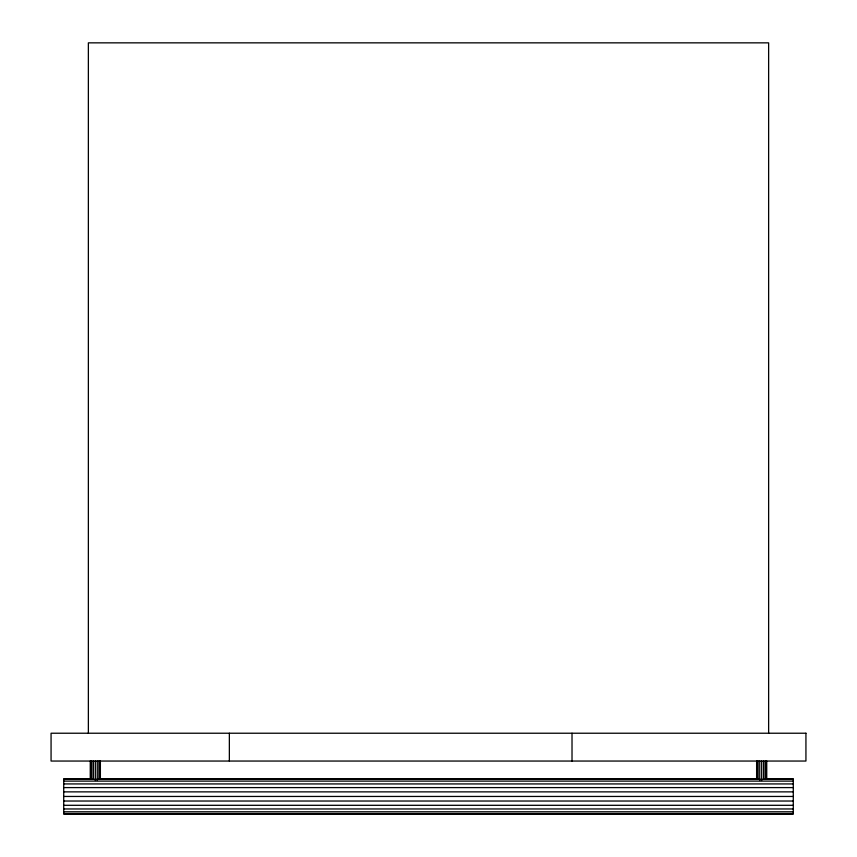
<?xml version="1.0" encoding="UTF-8"?>
<svg xmlns="http://www.w3.org/2000/svg" width="857" height="857" viewBox="0 0 857 857"><rect width="100%" height="100%" fill="white"/><g stroke="black" fill="none" stroke-linecap="round" stroke-linejoin="round"><path stroke-width="1.29" d="M90.488 778.745L63.718 778.745L63.718 814.15L793.282 814.15L793.282 778.745L766.512 778.745M99.862 778.745L757.138 778.745M63.718 779.345L793.282 779.345M63.718 781.113L793.282 781.113M63.718 783.93L793.282 783.93M63.718 787.594L793.282 787.594M63.718 791.868L793.282 791.868M63.718 796.453L793.282 796.453M63.718 801.027L793.282 801.027M63.718 805.301L793.282 805.301M63.718 808.965L793.282 808.965M63.718 811.783L793.282 811.783M63.718 813.55L793.282 813.55M768.633 733.228L768.633 42.85L88.367 42.85L88.367 733.228M766.736 761.048L766.736 779.217M766.351 761.048L766.351 779.217M765.247 761.048L765.247 779.217M763.608 761.048L763.608 779.217M761.68 761.048L761.68 780.513M759.741 761.048L759.741 780.513M758.102 761.048L758.102 779.217M756.999 761.048L756.999 779.217M756.624 761.048L756.624 779.217M572.015 733.228L572.015 761.048M229.355 733.228L229.355 761.048M100.376 761.048L100.376 779.217M100.001 761.048L100.001 779.217M98.898 761.048L98.898 779.217M97.259 761.048L97.259 780.513M95.32 761.048L95.32 780.513M93.392 761.048L93.392 779.217M91.753 761.048L91.753 779.217M90.649 761.048L90.649 779.217M90.264 761.048L90.264 779.217M805.934 733.228L51.066 733.228L51.066 761.048L805.934 761.048L805.934 733.228"/></g></svg>
